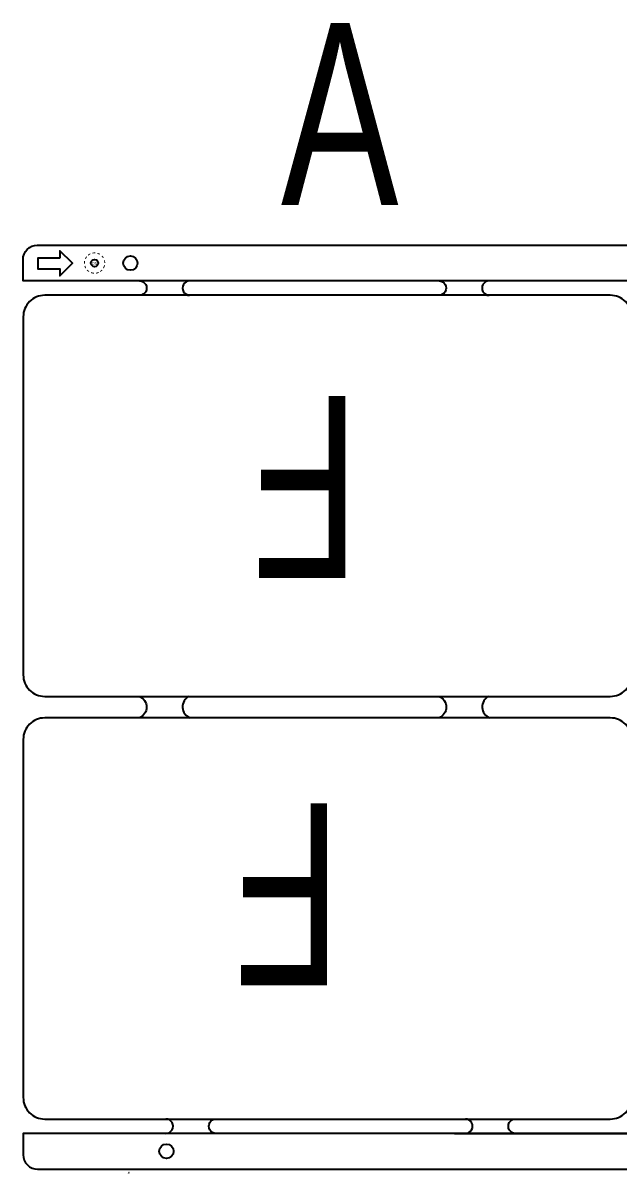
# Model space of a CAD drawing. Extents: x -91 to 88, y -70 to 91.
# Drawn here: x -90.5 to -7.3, y -70.2 to 90.5 of the extents above; entities that cross this region are included whole.
import ezdxf

# ---------------------------------------------------------------- set-up
doc = ezdxf.new("R2010")
doc.units = 0
for name, color, linetype in [('BG_OUTLINE', 254, 'CONTINUOUS'), ('PG_SILKSCREEN_TOP', 254, 'CONTINUOUS'), ('PIN_TOP', 94, 'CONTINUOUS'), ('RD_ASSEMBLY_TOP', 211, 'CONTINUOUS')]:
    doc.layers.add(name, color=color, linetype=linetype)

msp = doc.modelspace()

# ---------------------------------------------------------------- linework, layer by layer
at = {"layer": 'BG_OUTLINE'}
for points in [[(-65.731136, 54.500018), (-90.532204, 54.500018), (-90.532204, 57.500012, -0.414214), (-88.532208, 59.500008), (79.499968, 59.500008, -0.414214), (81.499964, 57.500012), (81.499964, 54.500018), (-10.026904, 54.500018)], [(-74.260456, 54.501288, -1.000016), (-74.260456, 52.501292)], [(-67.260978, 54.501288, 1.000016), (-67.260978, 52.501292)], [(-32.421576, 54.503828, -1.000016), (-32.421576, 52.503832)], [(-25.422098, 54.503828, 1.000016), (-25.422098, 52.503832)], [(-74.272648, -3.500374, -0.675122), (-74.276712, -6.482842)], [(-67.33159, -3.49885, 0.668072), (-67.164204, -6.482842)], [(-32.426148, -3.500374, -0.675122), (-32.430212, -6.482842)], [(-25.48509, -3.49885, 0.668072), (-25.317704, -6.482842)], [(-70.578218, -64.504062, 1.000016), (-70.578218, -62.504066)], [(-63.57874, -64.504062, -1.000016), (-63.57874, -62.504066)], [(-28.739338, -64.501522, 1.000016), (-28.739338, -62.501526)], [(-21.73986, -64.501522, -1.000016), (-21.73986, -62.501526)], [(1.026668, -64.500252), (-90.5002, -64.500252), (-90.5002, -67.500246, 0.414214), (-88.500204, -69.500242), (79.531972, -69.500242, 0.414214), (81.531968, -67.500246), (81.531968, -64.500252), (56.7309, -64.500252)]]:
    msp.add_lwpolyline(points, format="xyb", dxfattribs=at)
for points in [[(-39.130986, 54.500018), (-65.731136, 54.500018)], [(-26.3271, 54.500018), (-39.130986, 54.500018)], [(-10.026904, 54.500018), (-26.3271, 54.500018)], [(-30.26918, -64.500252), (-5.468112, -64.500252)]]:
    msp.add_lwpolyline(points, dxfattribs=at)
for points in [[(-87.500206, 52.500022, 0.414214), (-90.5002, 49.500028), (-90.5002, -0.500126, 0.414214), (-87.500206, -3.50012), (-8.50011, -3.50012, 0.414214), (-5.500116, -0.500126), (-5.500116, 49.500028, 0.414214), (-8.50011, 52.500022)], [(-8.50011, -62.500256, 0.414214), (-5.500116, -59.500262), (-5.500116, -9.500108, 0.414214), (-8.50011, -6.500114), (-87.500206, -6.500114, 0.414214), (-90.5002, -9.500108), (-90.5002, -59.500262, 0.414214), (-87.500206, -62.500256)], [(-87.500206, -6.500114, 0.414214), (-90.5002, -9.500108), (-90.5002, -59.500262, 0.414214), (-87.500206, -62.500256), (-8.50011, -62.500256, 0.414214), (-5.500116, -59.500262), (-5.500116, -9.500108, 0.414214), (-8.50011, -6.500114)]]:
    msp.add_lwpolyline(points, format="xyb", close=True, dxfattribs=at)
at = {"layer": 'PG_SILKSCREEN_TOP'}
msp.add_lwpolyline([(-85.38718, 57.700926), (-86.750398, 57.700926), (-88.127332, 57.700926), (-88.217248, 57.700926), (-88.477344, 57.700926), (-88.477344, 56.209692), (-88.217248, 56.209692), (-88.127332, 56.209692), (-86.750398, 56.209692), (-85.38718, 56.209692), (-85.38718, 55.22087), (-85.357208, 55.250842), (-83.63712, 56.97093), (-83.63712, 56.980836), (-85.38718, 58.730896)], close=True, dxfattribs=at)
at = {"layer": 'PG_SILKSCREEN_TOP', "const_width": 0.127}
for points in [[(-81.631028, 57.899046, 0.063426), (-81.821528, 57.595008)], [(-81.127346, 58.288936, 0.063405), (-81.431384, 58.09869)], [(-80.431132, 58.41619, 0.0707), (-80.829658, 58.38825)], [(-79.81696, 58.226198, 0.062525), (-80.142334, 58.364882)], [(-79.305912, 57.71515, 0.064425), (-79.528416, 58.003694)], [(-81.929224, 57.253886, 0.061689), (-81.949036, 56.905398)], [(-81.920588, 57.29732, 0.007798), (-81.929224, 57.253886)], [(-81.897474, 56.609742, 0.062517), (-81.75879, 56.284368)], [(-79.305912, 56.284622, 0.079392), (-79.144114, 56.702452)], [(-79.112618, 56.999886, 0.069654), (-79.167228, 57.389776)], [(-81.583022, 56.044592, 0.061338), (-81.319878, 55.818278)], [(-81.042002, 55.674514, 0.074119), (-80.633316, 55.583582)], [(-80.33131, 55.59425, 0.065827), (-79.972916, 55.694834)], [(-79.744824, 55.818532, 0.062613), (-79.476854, 56.05018)]]:
    msp.add_lwpolyline(points, format="xyb", dxfattribs=at)
at = {"layer": 'PIN_TOP'}
for centre, radius in [((-75.532234, 56.999886), 0.999998), ((-80.532224, 56.999886), 0.508), ((-70.50024, -67.00012), 0.999998)]:
    msp.add_circle(centre, radius, dxfattribs=at)

# ---------------------------------------------------------------- texts
at = {"layer": 'BG_OUTLINE', "width": 0.725}
msp.add_text('A', height=25.4, dxfattribs=at).set_placement((-54.49824, 65.11417))
for p in [(-43.511216, 38.42893), (-46.051216, -18.419064)]:
    msp.add_text('F', height=25.4, rotation=180, dxfattribs=at).set_placement(p)
at = {"layer": 'RD_ASSEMBLY_TOP'}
msp.add_text('ID5', height=0.381, dxfattribs=at).set_placement((-81.026, 56.769))
at = {"layer": 'RD_ASSEMBLY_TOP', "width": 0.88}
msp.add_text('*', height=0.635, rotation=180, dxfattribs=at).set_placement((-75.58024, -69.54012))

doc.saveas('drawing.dxf')
